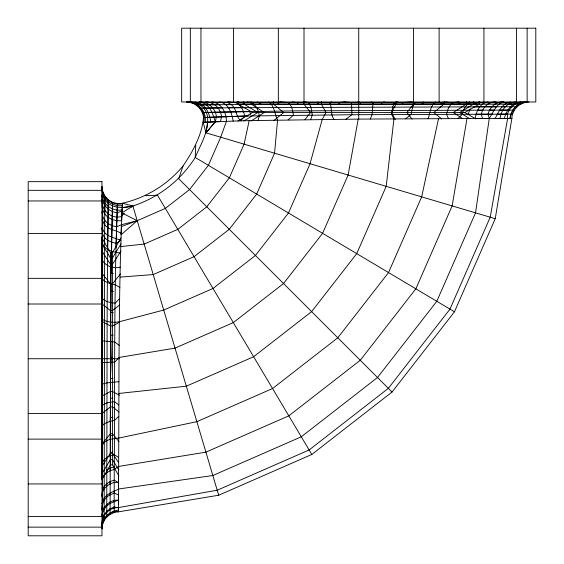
<?xml version="1.0" encoding="UTF-8"?>
<svg xmlns="http://www.w3.org/2000/svg" width="564" height="564" viewBox="0 0 564 564"><rect width="100%" height="100%" fill="white"/><g stroke="black" fill="none" stroke-linecap="round" stroke-linejoin="round"><path stroke-width="0.85" d="M101.978 528.961L102.528 524.654L102.648 220.989L101.978 219.854M101.978 524.111L102.528 519.599L104.171 515.658L104.178 507.678C107.28 503.025 112.68 499.485 118.44 500.254L118.525 475.226M118.426 510.046C112.68 510.885 107.139 513.811 104.171 518.951L104.171 520.572C107.125 515.51 112.56 512.175 118.412 511.865L118.433 507.734L114.161 506.98L110.135 508.707L106.758 511.308L104.178 514.643L104.171 520.572L102.528 524.654M101.978 515.785L102.528 512.986L104.178 509.179L104.678 220.277L102.655 216.491L101.978 211.726M104.171 515.658L106.758 512.302L106.765 504.47M101.978 495.989L102.528 492.076L104.185 488.812L106.786 486.034L106.8 470.806M106.758 511.308L106.751 517.096L106.758 515.517M104.178 509.179L106.765 505.95L106.786 483.679L110.184 481.55L114.224 480.147L118.503 482.671L118.482 489.305C111.503 491.991 103.142 495.425 101.978 503.885M106.758 512.302L110.135 509.68L110.142 501.967M110.135 509.68L114.154 507.945L114.168 500.31M106.786 486.034L110.177 483.87L114.217 482.439L118.503 482.312C119.335 389.287 118.031 296.156 122.444 203.216C146.189 197.781 167.466 184.71 183.046 165.985C192.902 151.42 201.891 135.29 203.519 117.502C202.688 108.937 195.045 101.992 186.437 101.978M121.986 209.963C113.872 211.274 105.257 206.502 102.683 198.577L102.711 191.478L101.978 186.437M120.872 240.454C114.386 237.472 105.553 236.894 102.634 229.153L102.69 195.384L101.978 191.407M101.978 478.547L104.192 475.212L106.8 472.695L107.181 301.627L108.26 199.783L104.897 196.089L102.711 191.478L102.697 193.635C105.214 201.856 113.914 206.53 122.212 205.677M110.135 508.707L110.121 514.375L110.128 512.831M110.177 483.87L110.206 468.035L114.252 466.781M101.978 510.124C101.45 503.849 104.495 497.667 110.163 494.748L110.184 481.55M101.978 446.836C102.338 442.578 106.702 440.47 110.269 439.257L110.318 417.614L112.772 417.205M106.765 505.95L110.142 503.419L110.163 492.844M106.8 472.695L110.199 470.743L110.276 435.901L112.73 435.38M114.161 506.98L114.139 512.57L114.147 511.054M118.433 507.734L118.468 494.882L114.189 493.176L114.245 467.612M118.433 504.47L118.44 500.254M482.622 118.503L507.628 118.419L490.222 217.203L449.966 309.135L388.342 388.342L309.135 449.966L217.21 490.222L118.426 507.586L118.412 511.865L218.698 495.234L311.814 454.464L392.043 392.043L454.464 311.807L495.234 218.691L511.858 118.412C512.063 109.508 520.064 101.823 528.961 101.978M104.559 242.619L104.58 237.536L102.627 234.286L101.978 228.223M101.978 422.944L102.542 425.383L104.227 423.719L110.304 421.216L111.002 284.044L104.432 281.14L102.592 279.145L101.978 279.955M110.142 503.419L114.161 501.741L114.196 491.293M110.199 470.743L114.245 469.452C114.915 380.827 113.829 292.131 117.502 203.576L112.546 202.342L108.26 199.783L107.527 248.978M102.69 195.384L104.826 199.818L104.721 213.925C108.655 219.001 115.253 221.441 121.563 220.63L122.444 203.216L132.857 206.015C158.801 197.485 180.579 180.543 195.229 157.49C200.537 144.483 208.842 131.821 207.559 117.185C206.657 109.028 199.621 102.147 191.323 101.978M121.084 233.39C115.874 229.788 108.633 230.119 104.65 224.606L104.897 196.089L104.848 198.14M113.315 273.505L111.108 273.075L112.546 202.342L111.355 251.241L110.763 312.449L113.329 312.738M495.234 218.691L206.015 132.857L203.216 122.458L205.169 122.24C206.896 112.236 198.902 101.971 188.58 101.978M115.98 247.582L117.354 204.105L117.502 203.576L122.444 203.498M360.403 104.284L360.459 102.556L357.823 101.978M218.698 495.234L132.857 206.015L121.873 212.91L137.221 220.707L121.408 224.747L121.048 234.779L137.221 220.707L165.33 208.398L189.553 189.553L208.398 165.33L220.707 137.214L226.425 121.33C226.34 112.708 221.518 102.641 211.916 101.978M195.694 145.406L195.229 157.49L454.464 311.807M113.16 335.284L110.629 335.129L111.312 358.161L110.452 378.507L112.941 378.381M101.978 496.412L102.528 489.608L104.185 486.401L106.786 483.679M101.978 468.656L102.535 462.212C104.728 457.721 109.649 455.592 114.295 454.619L118.588 457.517M101.978 524.28L102.528 518.556L104.178 514.643M101.978 410.338L102.542 405.093L106.906 402.893L114.485 401.61L118.821 404.994M101.978 528.397C101.647 519.571 109.233 510.554 118.419 511.379M203.216 122.458L203.703 122.339C206.565 112.13 197.358 101.626 187.001 101.978M101.978 516.053L102.528 511.435L104.178 507.678M101.978 526.889L102.528 522.983L104.171 518.951M205.444 101.978C213.841 101.492 220.665 108.676 221.574 116.692L220.468 121.577L215.307 121.817L206.015 132.857L207.566 122.099L233.2 121.091C231.769 113.223 228.808 103.438 219.643 101.978M496.2 101.978C488.748 101.21 482.791 107.336 481.311 114.217L482.495 118.503L466.992 118.553L452.145 205.902L415.837 288.817L360.262 360.262L288.817 415.837L205.909 452.145L118.553 466.442L114.245 469.452M101.978 344.089L102.563 340.875L114.816 342.038L119.223 345.344M466.992 118.553L358.225 119.103L348.122 175.03L322.601 233.313L283.53 283.53L233.313 322.601L175.03 348.115L119.11 357.449L114.668 362.18L102.556 362.497L101.978 357.484M438.538 118.666L421.675 196.864L388.533 272.56L337.787 337.787L272.56 388.533L196.864 421.675L118.666 438.094L110.269 439.257M495.023 118.461L500.12 118.44C500.832 110.17 507.191 102.162 515.919 101.978M358.225 119.103L249.189 120.633L244.092 144.158L229.358 177.808L206.798 206.798L177.808 229.358L144.158 244.092L120.689 246.567M526.832 101.978C517.949 102.204 510.709 109.691 510.004 118.419L507.656 118.433L507.473 114.154C509.56 106.899 516.603 101.64 524.196 101.978M488.079 101.978C479.929 102.775 476.277 111.404 475.205 118.532L489.15 118.482C493.507 112.504 495.523 104.114 503.694 101.978M258.108 120.435L259.313 115.761C258.523 110.629 256.38 105.123 251.509 102.613L247.018 101.978M322.199 119.448L310.045 163.729L288.472 212.995L255.443 255.443L212.995 288.472L163.729 310.045L119.448 321.706C113.872 322.925 107.618 322.284 102.57 319.548L101.978 317.546M468.134 114.245L470.186 108.838M381.433 104.262L381.997 102.549L384.521 101.978M428.083 118.708C430.431 113.089 430.015 105.665 435.697 101.978M183.046 165.985L178.718 178.718L392.043 392.043M504.385 118.433C506.246 110.473 511.795 102.472 520.642 101.978M310.665 119.575L312.294 115.063L310.968 107.153L308.621 102.578L305.279 101.978M503.885 101.978C496.257 101.196 489.693 107.019 488.022 114.203L489.263 118.482L475.53 212.847L436.797 301.296L377.506 377.506L301.296 436.797L212.847 475.522L118.482 489.002M370.308 119.032L372.064 114.633L373.051 102.549L371.507 101.978M495.157 118.461C498.787 111.806 501.847 103.388 510.441 101.978M322.213 119.49L325.943 112.518L321.388 104.002L321.388 101.576M317.899 101.978L317.567 102.57L318.618 104.347M118.905 475.889L112.518 464.828L112.518 252.637L121.041 237.881M110.41 464.828L101.894 479.583L101.894 237.881L110.41 252.637L110.41 464.828L112.518 464.828M121.041 243.796L112.518 257.826L110.41 257.826L101.894 243.796M101.894 473.668L110.41 459.632L112.518 459.632L118.8 469.974M121.041 251.05L112.518 264.199L110.41 264.199L101.894 251.05M101.894 466.407L110.41 453.259L112.518 453.259L118.673 462.755M401.991 104.241L403.133 102.542L410.684 101.978M233.059 121.105L240.8 120.851L244.579 116.029L351.887 114.732L492.252 114.189M304.898 119.73L310.567 112.518L303.862 104.002L303.862 101.576M120.506 273.928L112.518 283.713L110.41 283.713L101.894 273.279M101.894 444.185L110.41 433.751L112.518 433.751L118.905 441.577M206.015 132.857L215.208 121.803L216.477 116.889C215.561 108.549 208.236 101.435 199.628 101.978M421.9 104.227L423.515 102.542L423.261 101.978M457.989 118.581L462.247 114.266C463.298 109.508 465.744 104.608 470.404 102.535L469.17 101.978M119.702 298.596L115.119 303.171C110.763 302.586 105.877 302.085 102.578 298.857L101.978 292.117M118.757 416.38L114.4 420.497L110.304 421.216M288.162 119.857L293.386 115.232C292.744 110.748 291.955 105.68 288.303 102.585L280.541 101.978M121.803 215.462L124.404 213.241M131.553 207.122L132.857 206.015L122.099 207.559M273.928 120.506L283.713 112.518L273.279 104.002L273.279 101.576M440.717 104.213L442.775 102.535L447.139 101.978M405.594 118.814L411.107 114.436L412.636 106.878L415.252 102.542L410.98 101.978M119.73 304.898L112.518 310.567L110.41 310.567L101.894 303.862M101.894 413.595L110.41 406.898L112.518 406.898L119.075 412.051M345.972 119.201L351.887 114.732L351.562 104.291L351.393 102.556L344.752 101.978M518.838 104.171L521.362 103.762L519.218 104.171C513.966 107.132 511.344 112.793 509.997 118.426L500.12 118.44M458.081 104.206L460.619 102.535L458.349 101.978M251.05 121.041L264.199 112.518L251.05 104.002L251.05 101.576M243.796 121.041L257.826 112.518L243.796 104.002L243.796 101.576M237.881 121.041L252.637 112.518L464.828 112.518L479.583 104.002L479.583 101.576M473.823 104.192L478.787 101.978M106.8 469.946L110.206 468.035M119.49 322.213L112.518 325.943L110.41 325.943L101.894 321.388M101.894 396.076L110.41 391.515L112.518 391.515L119.49 395.244M119.476 241.674L116.057 243.296L111.496 242.182L107.597 240.215L104.58 237.536M510.935 114.147L512.859 113.301L511.308 114.147L497.758 114.175M121.408 224.747L116.529 226.798L111.834 225.593L107.816 223.358L104.678 220.277M114.161 501.741L118.447 499.986M110.163 494.748L114.189 493.176M121.323 226.594L137.221 220.707M331.435 101.978L329.764 102.563C332.323 107.928 330.201 114.429 333.951 119.328M122 211.098L117.051 212.713C108.38 211.803 101.316 203.971 101.978 195.137M101.978 384.169L106.941 382.878L118.955 381.701M110.241 452.68L112.68 452.032M280.273 101.978L277.354 102.592L278.884 103.973M121.753 216.386C111.58 219.833 100.653 209.963 101.978 199.494M398.064 101.978L394.462 102.549L392.741 106.92L392.142 110.403L391.747 114.534L393.954 118.884L386.192 186.332L356.73 253.631L311.617 311.617L253.631 356.73L186.332 386.192L118.891 393.446M120.245 267.16C113.907 268.894 106.18 266.419 102.606 260.751L101.978 257.043M132.857 206.015C123.417 208.454 111.087 208.736 104.826 199.818M526.868 101.978L522.87 102.528L523.822 102.768L235.667 102.627L227.997 101.978M110.382 398.297L112.856 398.015M458.631 101.978L453.519 102.535C449.226 104.869 447.442 109.79 446.547 114.323L448.493 118.623M344.442 101.978L338.851 102.563L339.309 104.312M114.154 507.945L118.426 507.586M203.703 122.339L207.566 122.099M122.332 203.71C112.173 206.142 101.781 197.379 101.978 187.036M120.069 277.121L153.196 274.562L194.065 256.662L229.273 229.273L256.669 194.065L274.562 153.196L277.558 120.047C274.457 114.076 274.809 106.18 268.831 101.978M201.454 108.168L199.726 108.26L222.343 107.823M205.148 122.226L215.307 121.817C212.783 113.554 209.646 103.642 199.734 101.978M145.392 195.701L157.49 195.229L311.814 454.464M197.83 104.848L196.032 104.897L219.241 104.685M247.497 115.972L203.519 117.502L244.579 116.029C243.74 110.558 240.955 104.96 235.667 102.627M240.8 120.851L249.189 120.633M203.801 108.112L245.396 107.555M228.653 107.738L505.224 106.765M240.095 120.202C235.738 115.747 236.619 108.471 231.275 104.615L200.248 104.826M193.311 102.697L191.422 102.711L197.992 102.683C206.586 105.193 209.357 114.139 210.908 121.951M225.734 104.643L239.658 104.573M238.875 104.573L519.218 104.171M195.835 102.69L242.499 102.62L244.917 104.157M515.404 106.758L517.103 106.751L510.258 106.758M482.728 110.177L292.695 110.897L202.293 112.546L249.852 111.376L250.564 114.386M499.387 110.149L513.092 110.128L513.945 110.889L512.718 110.128M477.574 110.192L493.81 110.163M489.531 110.17L509.207 110.135M507.473 114.154L476.22 114.231M237.881 101.576L237.881 104.002L479.583 104.002M508.439 104.178L515.165 104.178M473.88 106.793L496.172 106.772M501.84 106.765L511.816 106.758M28.2 190.329L101.978 190.329M28.2 200.96L101.978 200.96M28.2 233.524L101.978 233.524M110.41 252.637L112.518 252.637M28.2 278.341L101.978 278.341M28.2 304.01L101.978 304.01M111.312 358.161L112.983 358.161M28.2 358.732L119.335 358.732M28.2 413.447L101.978 413.447M28.2 439.116L101.978 439.116M28.2 483.94L101.978 483.94M28.2 516.497L101.978 516.497M28.2 527.136L101.978 527.136M236.929 101.978L242.499 102.62M292.434 101.978L296.953 102.578L297.989 103.776M110.911 290.953L113.512 291.376M111.002 284.044L115.366 284.792L119.885 287.584M120.52 253.137C113.857 252.122 105.828 250.747 102.62 243.986L101.978 236.683M111.298 256.853L112.8 257.184M194.94 101.978L197.992 102.683M257.339 101.978L261.04 104.016M464.828 112.518L475.889 118.905M237.881 104.002L252.637 112.518M231.275 104.615L227.863 102.634L227.807 101.978M469.974 118.8L459.632 112.518L473.668 104.002L473.668 101.576M462.755 118.673L453.259 112.518L466.407 104.002L466.407 101.576M441.577 118.905L433.751 112.518L444.185 104.002L444.185 101.576M412.051 119.075L406.898 112.518L413.595 104.002L413.595 101.576M102.648 220.989L104.65 224.606M395.244 119.49L391.515 112.518L396.076 104.002L396.076 101.576M104.721 213.925L102.662 209.935L101.978 205.613M101.978 227.581L102.634 229.153M101.978 194.834L102.683 198.577M101.978 188.524L102.697 193.635M527.136 28.2L527.136 101.978M516.497 28.2L516.497 101.978M483.94 28.2L483.94 101.978M439.116 28.2L439.116 101.978M413.447 28.2L413.447 101.978M358.732 28.2L358.732 119.335M304.01 28.2L304.01 101.978M278.341 28.2L278.341 101.978M233.524 28.2L233.524 101.978M200.96 28.2L200.96 101.978M190.329 28.2L190.329 101.978M511.858 118.412L509.997 118.426L511.858 118.412M535.8 28.2L181.657 28.2L181.657 101.978L535.8 101.978L535.8 28.2M101.978 181.657L28.2 181.657L28.2 535.8L101.978 535.8L101.978 181.657"/></g></svg>
